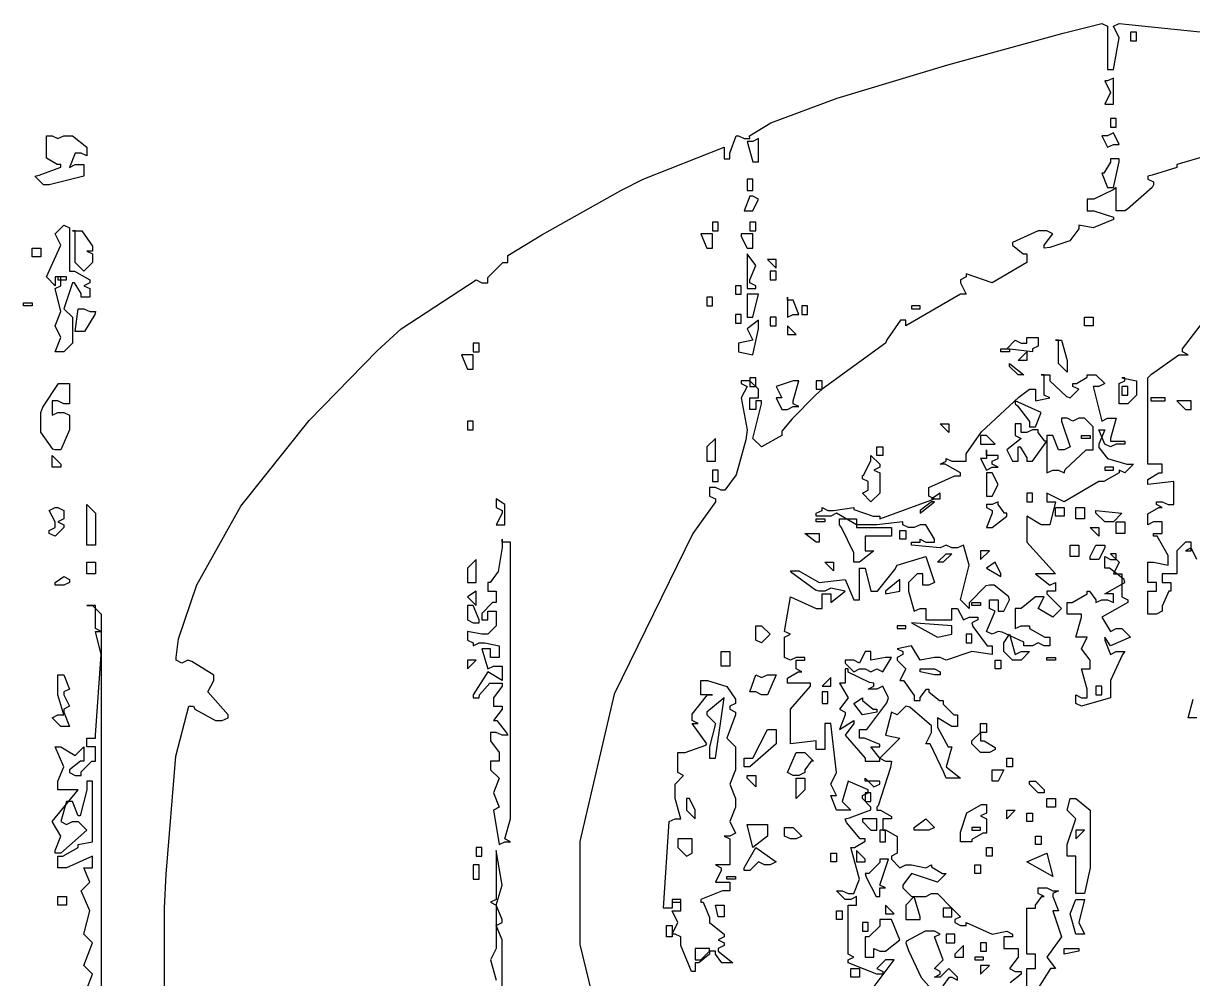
# Model space of a CAD drawing. Extents: x 97 to 264, y 28 to 329.
# Drawn here: x 96.84 to 111.14, y 197.61 to 209.3 of the extents above; entities that cross this region are included whole.
import ezdxf

# ---------------------------------------------------------------- set-up
doc = ezdxf.new("R2010")
doc.units = 0
doc.header["$MEASUREMENT"] = 0

msp = doc.modelspace()

# ---------------------------------------------------------------- linework, layer by layer
at = {"color": 32}
for points in [[(98.565, 197.485), (98.565, 198.473), (98.583, 198.888), (98.702, 200.331), (98.863, 200.943), (98.918, 200.943), (98.936, 200.908), (99.187, 200.767), (99.271, 200.767), (99.343, 200.801), (99.343, 200.837), (99.095, 201.119), (99.166, 201.26), (99.166, 201.322), (98.9, 201.49), (98.848, 201.506), (98.778, 201.472), (98.708, 201.506), (98.708, 201.542), (98.735, 201.768), (98.958, 202.43), (99.5, 203.394), (100.334, 204.44), (101.166, 205.296), (101.46, 205.563), (102.376, 206.163), (102.446, 206.128), (102.518, 206.128), (102.518, 206.19), (102.702, 206.375), (102.765, 206.375), (102.765, 206.46), (103.182, 206.715), (104.148, 207.257), (104.422, 207.397), (105.41, 207.786), (105.41, 207.646), (105.481, 207.646), (105.481, 207.716), (105.559, 207.927), (105.587, 207.927), (105.657, 207.892), (105.727, 207.892), (105.72, 207.927), (105.982, 208.084), (106.794, 208.387), (108.147, 208.796), (109.558, 209.182), (110.031, 209.303), (110.031, 209.303), (110.103, 209.267), (110.103, 208.738), (110.173, 208.738), (110.243, 209.127), (110.173, 209.267), (110.243, 209.303), (116.028, 208.704)], [(112.29, 207.963), (110.949, 207.574), (110.949, 207.54), (110.648, 207.443), (110.596, 207.433), (110.596, 207.397), (110.666, 207.363), (110.666, 207.327), (110.648, 207.293), (110.348, 207.028), (110.313, 207.01), (110.207, 207.01), (110.207, 207.293), (110.171, 207.266), (109.933, 207.151), (109.854, 207.151), (109.854, 207.01), (109.933, 207.01), (110.173, 206.932), (110.173, 206.904), (109.926, 206.798), (109.75, 206.834), (109.75, 206.786), (109.642, 206.641), (109.396, 206.561), (109.325, 206.551), (109.325, 206.587), (109.431, 206.728), (109.361, 206.764), (109.255, 206.764), (108.938, 206.622), (108.938, 206.587), (109.07, 206.481), (109.115, 206.481), (109.115, 206.375), (108.692, 206.128), (108.373, 206.235), (108.373, 206.199), (108.303, 206.163), (108.303, 206.128), (108.373, 205.986), (108.303, 205.986), (107.633, 205.599), (107.633, 205.669), (107.571, 205.669), (107.403, 205.431), (107.385, 205.387), (106.609, 204.823), (106.609, 204.928), (106.539, 204.928), (106.539, 204.823), (106.609, 204.823), (106.529, 204.753), (106.243, 204.462), (106.116, 204.309), (106.116, 204.258), (105.869, 204.118), (105.763, 204.222), (105.869, 204.647), (105.869, 204.681), (105.797, 204.681), (105.797, 204.575), (105.727, 204.575), (105.727, 204.717), (105.833, 204.717), (105.833, 204.823), (105.727, 204.928), (105.621, 204.928), (105.621, 204.894), (105.693, 204.858), (105.621, 204.717), (105.693, 204.329), (105.675, 204.206), (105.559, 203.775), (105.42, 203.589), (105.374, 203.589), (105.304, 203.623), (105.234, 203.623), (105.234, 203.517), (105.304, 203.483), (105.304, 203.447), (105.03, 203.06), (104.064, 201.093), (103.646, 199.286), (103.646, 198.684), (103.646, 198.025), (104.126, 196.048)], [(111.195, 202.741), (111.125, 202.883), (111.055, 202.847), (111.125, 202.847), (111.125, 202.953), (111.055, 202.953), (110.949, 202.847), (110.949, 202.565), (110.772, 202.565), (110.772, 202.458), (110.878, 202.458), (110.878, 202.354), (110.851, 202.354), (110.772, 202.168), (110.772, 202.106), (110.702, 202.071), (110.596, 202.071), (110.596, 202.354), (110.702, 202.354), (110.702, 202.458), (110.596, 202.458), (110.596, 202.707), (110.666, 202.707), (110.842, 202.671), (110.842, 202.707), (110.842, 202.787), (110.71, 203.024), (110.666, 203.024), (110.666, 203.06), (110.772, 203.06), (110.772, 203.2), (110.666, 203.2), (110.596, 203.164), (110.596, 203.27), (110.596, 203.298), (110.728, 203.376), (110.772, 203.376), (110.702, 203.412), (110.702, 203.447), (110.772, 203.447), (110.842, 203.412), (110.913, 203.412), (110.913, 203.693), (110.596, 203.659), (110.596, 203.693), (110.596, 203.721), (110.728, 203.799), (110.772, 203.799), (110.772, 203.906), (110.596, 203.906), (110.596, 204.964), (110.64, 205.008), (110.976, 205.246), (111.089, 205.246), (111.019, 205.281), (111.019, 205.317), (111.372, 205.776)], [(107.174, 197.415), (107.491, 197.838), (107.385, 197.838), (107.28, 197.732), (107.351, 197.696), (107.351, 197.662), (107.28, 197.662), (106.928, 197.802), (106.928, 197.838), (106.998, 197.872), (106.928, 197.908), (106.928, 198.508), (107.032, 198.508), (107.032, 198.614), (106.962, 198.578), (106.892, 198.578), (106.785, 198.684), (106.856, 198.684), (106.928, 198.65), (106.998, 198.65), (107.068, 198.826), (106.962, 199.213), (107.006, 199.213), (107.138, 199.293), (107.138, 199.319), (107.076, 199.319), (106.908, 199.522), (106.892, 199.566), (106.944, 199.576), (107.208, 199.675), (107.208, 199.708), (107.104, 199.813), (107.104, 199.849), (107.174, 199.885), (107.174, 199.919), (106.928, 200.025), (106.856, 199.778), (106.962, 199.672), (106.785, 199.672), (106.715, 199.849), (106.785, 199.849), (106.715, 199.989), (106.785, 200.131), (106.715, 200.731), (106.645, 200.731), (106.645, 200.414), (106.539, 200.414), (106.539, 200.518), (106.222, 200.484), (106.222, 200.907), (106.469, 201.19), (106.469, 201.224), (106.186, 201.224), (106.186, 201.26), (106.186, 201.287), (106.318, 201.366), (106.363, 201.366), (106.292, 201.4), (106.292, 201.506), (106.398, 201.506), (106.398, 201.542), (106.292, 201.542), (106.222, 201.506), (106.15, 201.542), (106.15, 201.789), (106.222, 201.825), (106.15, 201.859), (106.222, 202.282), (106.539, 202.142), (106.609, 202.142), (106.609, 202.318), (106.715, 202.318), (106.715, 202.212), (106.892, 202.354), (106.715, 202.388), (106.645, 202.354), (106.575, 202.354), (106.531, 202.364), (106.238, 202.575), (106.222, 202.601), (106.327, 202.601), (106.575, 202.458), (106.892, 202.494), (106.998, 202.248), (107.068, 202.248), (107.068, 202.635), (107.138, 202.635), (107.208, 202.354), (107.287, 202.354), (107.5, 202.619), (107.527, 202.671), (107.88, 202.777), (107.88, 202.777), (107.986, 202.458), (107.914, 202.424), (107.844, 202.424), (107.844, 202.565), (107.774, 202.565), (107.667, 202.458), (107.667, 202.354), (107.738, 202.106), (107.81, 202.142), (107.88, 202.142), (107.88, 202.001), (108.197, 202.001), (108.197, 202.142), (108.267, 202.142), (108.339, 202.001), (108.409, 202.035), (108.515, 202.035), (108.515, 202.001), (108.443, 201.965), (108.452, 201.921), (108.631, 201.683), (108.692, 201.683), (108.692, 201.577), (108.443, 201.613), (108.126, 201.506), (108.056, 201.542), (107.986, 201.542), (107.81, 201.506), (107.703, 201.683), (107.527, 201.648), (107.597, 201.613), (107.597, 201.577), (107.527, 201.542), (107.527, 201.506), (107.633, 201.4), (107.561, 201.26), (107.605, 201.26), (107.738, 201.075), (107.738, 201.013), (107.81, 201.013), (107.81, 201.049), (107.888, 201.154), (107.914, 201.154), (107.914, 201.119), (108.046, 201.013), (108.09, 201.013), (108.09, 200.969), (108.223, 200.837), (108.267, 200.837), (108.267, 200.695), (108.197, 200.695), (108.02, 200.801), (108.02, 200.767), (108.02, 200.688), (108.152, 200.448), (108.197, 200.448), (108.126, 200.201), (108.303, 200.061), (108.126, 200.061), (108.099, 200.131), (107.933, 200.484), (107.88, 200.484), (107.95, 200.624), (107.95, 200.704), (107.685, 200.934), (107.633, 200.943), (107.527, 200.837), (107.457, 200.871), (107.385, 200.59), (107.561, 200.554), (107.315, 200.308), (107.385, 200.272), (107.457, 200.272), (107.447, 200.193), (107.297, 199.726), (107.28, 199.708), (107.28, 199.672), (107.325, 199.672), (107.457, 199.594), (107.457, 199.566), (107.351, 199.566), (107.351, 199.426), (107.395, 199.426), (107.527, 199.347), (107.527, 199.319), (107.527, 199.143), (107.457, 199.107), (107.457, 199.073), (107.561, 198.967), (107.633, 199.003), (107.703, 199.003), (107.88, 198.967), (107.95, 199.003), (107.95, 198.976), (108.082, 198.896), (108.126, 198.896), (108.02, 198.79), (107.703, 198.896), (107.597, 198.754), (107.597, 198.72), (107.703, 198.614), (107.88, 198.614), (107.95, 198.65), (108.02, 198.65), (108.197, 198.473), (108.09, 198.473), (108.09, 198.367), (108.197, 198.367), (108.197, 198.473), (108.303, 198.367), (108.233, 198.331), (108.233, 198.297), (108.303, 198.261), (108.373, 198.261), (108.373, 198.297), (108.692, 198.155), (108.868, 198.191), (108.938, 198.155), (108.938, 198.121), (108.832, 198.121), (108.832, 197.979), (109.008, 197.979), (109.008, 197.872), (108.902, 197.732), (108.972, 197.696), (109.044, 197.696), (109.044, 197.662), (108.912, 197.556)], [(97.613, 197.485), (97.683, 197.662), (97.579, 197.768), (97.683, 198.049), (97.579, 198.155), (97.649, 198.438), (97.543, 198.684), (97.649, 198.79), (97.579, 198.967), (97.683, 198.967), (97.683, 199.107), (97.367, 198.967), (97.26, 198.967), (97.26, 199.107), (97.321, 199.107), (97.507, 199.215), (97.507, 199.249), (97.683, 199.283), (97.683, 200.025), (97.613, 200.025), (97.613, 199.92), (97.534, 199.602), (97.507, 199.602), (97.437, 199.778), (97.367, 199.778), (97.296, 199.532), (97.367, 199.496), (97.437, 199.532), (97.507, 199.532), (97.613, 199.426), (97.296, 199.143), (97.226, 199.143), (97.226, 199.179), (97.296, 199.355), (97.19, 199.532), (97.507, 199.919), (97.26, 199.919), (97.26, 200.025), (97.331, 200.201), (97.226, 200.448), (97.296, 200.448), (97.473, 200.342), (97.579, 200.448), (97.579, 200.272), (97.535, 200.272), (97.403, 200.167), (97.403, 200.131), (97.473, 200.095), (97.543, 200.095), (97.543, 200.139), (97.675, 200.272), (97.719, 200.272), (97.719, 200.448), (97.613, 200.448), (97.613, 200.554), (97.719, 200.554), (97.719, 200.59), (97.79, 201.577), (97.719, 201.859), (97.79, 201.859), (97.719, 201.895), (97.719, 202.178), (97.613, 202.178), (97.613, 202.178), (97.683, 202.178), (97.79, 202.071), (97.79, 197.133)], [(111.195, 200.801), (111.089, 200.801), (111.151, 201.031)], [(102.694, 194.134), (102.694, 198.085), (102.622, 198.261), (102.694, 198.297), (102.694, 198.331), (102.622, 198.508), (102.694, 198.754), (102.622, 199.179), (102.622, 199.143), (102.622, 199.143), (102.622, 198.578), (102.552, 198.544), (102.622, 198.508), (102.622, 197.979), (102.552, 197.838), (102.622, 197.592)], [(109.115, 197.415), (109.115, 197.732), (109.221, 197.732), (109.221, 197.908), (109.115, 197.908), (109.115, 198.473), (109.221, 198.473), (109.221, 198.509), (109.299, 198.614), (109.325, 198.614), (109.255, 198.65), (109.255, 198.72), (109.291, 198.72), (109.291, 198.72), (109.361, 198.72), (109.431, 198.684), (109.502, 198.684), (109.431, 198.65), (109.431, 198.614), (109.502, 198.438), (109.431, 198.438), (109.538, 198.121), (109.361, 197.872), (109.467, 197.732), (109.405, 197.732), (109.237, 197.469)], [(108.09, 197.521), (108.169, 197.626), (108.197, 197.626), (108.267, 197.592), (108.267, 197.626), (108.162, 197.732), (108.056, 197.626), (107.986, 197.626), (108.056, 197.662), (108.056, 197.696), (107.986, 197.732), (108.09, 197.838), (107.986, 198.121), (108.056, 198.155), (107.986, 198.191), (107.95, 198.191), (107.87, 198.191), (107.641, 198.067), (107.633, 198.049), (107.633, 198.049), (107.667, 197.952), (107.822, 197.623), (107.944, 197.485)]]:
    msp.add_lwpolyline(points, dxfattribs=at)
for points in [[(110.383, 209.091), (110.455, 209.091), (110.455, 209.197), (110.383, 209.197), (110.383, 209.091)], [(110.067, 208.598), (110.137, 208.456), (110.067, 208.315), (110.173, 208.315), (110.173, 208.632), (110.103, 208.598), (110.067, 208.598)], [(110.137, 208.033), (110.207, 208.033), (110.207, 208.139), (110.137, 208.139), (110.137, 208.033)], [(97.12, 207.927), (97.19, 207.927), (97.26, 207.892), (97.331, 207.927), (97.437, 207.927), (97.613, 207.786), (97.613, 207.68), (97.543, 207.716), (97.473, 207.716), (97.403, 207.54), (97.473, 207.574), (97.579, 207.574), (97.579, 207.433), (97.154, 207.327), (97.084, 207.327), (96.978, 207.433), (97.031, 207.443), (97.296, 207.542), (97.296, 207.574), (97.252, 207.574), (97.12, 207.654), (97.12, 207.68), (97.12, 207.927)], [(105.693, 207.856), (105.763, 207.61), (105.833, 207.61), (105.833, 207.892), (105.763, 207.856), (105.693, 207.856)], [(110.031, 207.927), (110.103, 207.786), (110.173, 207.822), (110.243, 207.822), (110.173, 207.963), (110.103, 207.927), (110.031, 207.927)], [(110.137, 207.646), (110.137, 207.602), (110.057, 207.469), (110.031, 207.469), (110.103, 207.293), (110.173, 207.293), (110.243, 207.61), (110.243, 207.646), (110.137, 207.646)], [(105.693, 207.257), (105.763, 207.257), (105.763, 207.397), (105.693, 207.397), (105.693, 207.257)], [(105.727, 207.187), (105.657, 207.01), (105.763, 207.01), (105.833, 207.151), (105.763, 207.187), (105.727, 207.187)], [(105.268, 206.764), (105.34, 206.764), (105.34, 206.868), (105.268, 206.868), (105.268, 206.764)], [(105.727, 206.764), (105.797, 206.764), (105.797, 206.868), (105.727, 206.868), (105.727, 206.764)], [(97.331, 206.834), (97.403, 206.798), (97.403, 206.269), (97.463, 206.269), (97.649, 206.164), (97.649, 206.128), (97.579, 206.092), (97.649, 206.058), (97.649, 205.952), (97.543, 205.952), (97.543, 205.996), (97.463, 206.128), (97.437, 206.128), (97.331, 205.81), (97.437, 205.705), (97.437, 205.387), (97.331, 205.281), (97.226, 205.281), (97.296, 205.457), (97.226, 205.599), (97.296, 205.776), (97.226, 206.058), (97.296, 206.092), (97.296, 206.199), (97.226, 206.199), (97.226, 206.092), (97.12, 206.199), (97.296, 206.587), (97.226, 206.728), (97.331, 206.834)], [(97.437, 206.764), (97.507, 206.764), (97.551, 206.764), (97.683, 206.577), (97.683, 206.515), (97.613, 206.515), (97.683, 206.481), (97.683, 206.375), (97.579, 206.269), (97.473, 206.375), (97.473, 206.764), (97.437, 206.764)], [(105.128, 206.728), (105.198, 206.551), (105.268, 206.551), (105.268, 206.728), (105.128, 206.728)], [(105.621, 206.728), (105.621, 206.692), (105.693, 206.551), (105.763, 206.551), (105.763, 206.728), (105.621, 206.728)], [(96.944, 206.551), (97.05, 206.551), (97.05, 206.445), (96.944, 206.445), (96.944, 206.551)], [(105.693, 206.481), (105.693, 206.058), (105.797, 206.058), (105.797, 206.092), (105.727, 206.128), (105.727, 206.163), (105.797, 206.339), (105.693, 206.481)], [(105.94, 206.411), (106.046, 206.305), (106.046, 206.411), (105.94, 206.411)], [(97.26, 206.163), (97.367, 206.163), (97.367, 206.199), (97.26, 206.199), (97.26, 206.163)], [(105.974, 206.163), (106.046, 206.163), (106.046, 206.269), (105.974, 206.269), (105.974, 206.163)], [(105.551, 205.986), (105.621, 205.986), (105.621, 206.092), (105.551, 206.092), (105.551, 205.986)], [(96.838, 205.882), (96.944, 205.882), (96.944, 205.846), (96.838, 205.846), (96.838, 205.882)], [(105.198, 205.952), (105.198, 205.846), (105.268, 205.846), (105.268, 205.952), (105.198, 205.952)], [(105.693, 205.986), (105.693, 205.705), (105.763, 205.705), (105.833, 205.986), (105.693, 205.986)], [(106.186, 205.952), (106.186, 205.705), (106.256, 205.74), (106.327, 205.74), (106.256, 205.916), (106.186, 205.916), (106.186, 205.952)], [(97.507, 205.81), (97.579, 205.81), (97.649, 205.776), (97.719, 205.776), (97.71, 205.741), (97.584, 205.529), (97.543, 205.529), (97.473, 205.529), (97.507, 205.81)], [(105.551, 205.633), (105.621, 205.633), (105.621, 205.74), (105.551, 205.74), (105.551, 205.633)], [(106.363, 205.74), (106.433, 205.74), (106.433, 205.846), (106.363, 205.846), (106.363, 205.74)], [(107.703, 205.81), (107.81, 205.81), (107.81, 205.846), (107.703, 205.846), (107.703, 205.81)], [(105.693, 205.563), (105.763, 205.423), (105.587, 205.387), (105.587, 205.281), (105.763, 205.246), (105.833, 205.563), (105.833, 205.669), (105.693, 205.563)], [(105.974, 205.599), (106.046, 205.599), (106.046, 205.705), (105.974, 205.705), (105.974, 205.599)], [(106.186, 205.599), (106.186, 205.493), (106.292, 205.493), (106.186, 205.599)], [(109.82, 205.705), (109.926, 205.705), (109.926, 205.599), (109.82, 205.599), (109.82, 205.705)], [(109.149, 205.457), (109.255, 205.457), (109.255, 205.353), (109.185, 205.317), (109.185, 205.281), (108.868, 205.317), (108.972, 205.423), (109.044, 205.387), (109.115, 205.387), (109.115, 205.457), (109.149, 205.457)], [(102.342, 205.281), (102.412, 205.281), (102.412, 205.387), (102.342, 205.387), (102.342, 205.281)], [(108.796, 205.317), (108.902, 205.317), (108.902, 205.281), (108.796, 205.281), (108.796, 205.317)], [(109.467, 205.423), (109.538, 205.423), (109.608, 205.176), (109.608, 205.034), (109.502, 205.14), (109.502, 205.423), (109.467, 205.423)], [(102.199, 205.246), (102.27, 205.07), (102.342, 205.07), (102.342, 205.246), (102.199, 205.246)], [(109.115, 205.281), (109.115, 205.176), (109.008, 205.176), (109.115, 205.281)], [(109.291, 205), (109.397, 205), (109.397, 204.929), (109.6, 204.735), (109.644, 204.717), (109.75, 204.823), (109.678, 204.858), (109.678, 204.894), (109.722, 204.894), (109.854, 204.973), (109.854, 205), (109.96, 205), (110.067, 204.894), (109.996, 204.858), (109.926, 204.858), (110.031, 204.435), (110.103, 204.471), (110.207, 204.471), (110.137, 204.222), (110.137, 204.188), (110.313, 204.188), (110.313, 204.152), (110.207, 204.152), (110.137, 204.118), (110.067, 204.152), (109.996, 204.329), (110.067, 204.329), (109.996, 204.152), (109.996, 204.109), (110.101, 203.977), (110.339, 203.906), (110.419, 203.906), (110.313, 203.799), (110.243, 203.835), (110.243, 203.801), (110.057, 203.693), (109.996, 203.693), (109.573, 203.447), (109.361, 203.553), (109.361, 203.447), (109.467, 203.447), (109.397, 203.164), (109.291, 203.164), (109.115, 203.27), (109.115, 202.953), (109.467, 202.565), (109.221, 202.565), (109.397, 202.424), (109.467, 202.458), (109.467, 202.354), (109.361, 202.354), (109.361, 202.318), (109.538, 202.142), (109.431, 202.035), (109.255, 202.142), (109.325, 202.282), (109.221, 202.282), (109.044, 202.142), (108.972, 202.142), (108.972, 201.895), (109.044, 201.929), (109.149, 201.929), (109.149, 201.895), (109.335, 201.789), (109.397, 201.789), (109.397, 201.683), (109.325, 201.683), (109.255, 201.719), (109.185, 201.683), (109.079, 201.683), (109.079, 201.727), (108.814, 201.851), (108.762, 201.859), (108.692, 201.825), (108.62, 201.859), (108.726, 202.106), (108.656, 202.142), (108.656, 202.248), (108.762, 202.248), (108.762, 202.106), (108.832, 202.106), (108.902, 202.248), (108.893, 202.283), (108.715, 202.424), (108.656, 202.424), (108.611, 202.416), (108.409, 202.21), (108.409, 202.142), (108.303, 202.248), (108.409, 202.671), (108.339, 202.917), (108.267, 202.883), (108.197, 202.883), (108.126, 202.917), (108.056, 202.883), (107.703, 202.917), (107.703, 202.953), (107.81, 202.953), (107.81, 202.988), (107.88, 202.953), (107.986, 202.953), (107.986, 202.988), (107.88, 203.164), (107.81, 203.164), (107.738, 203.13), (107.667, 203.13), (107.597, 203.164), (107.597, 203.2), (107.28, 203.164), (107.032, 203.164), (106.785, 203.306), (106.715, 203.27), (106.539, 203.27), (106.539, 203.306), (106.609, 203.34), (106.609, 203.376), (106.679, 203.34), (106.751, 203.34), (106.998, 203.376), (106.998, 203.35), (107.235, 203.27), (107.315, 203.27), (107.315, 203.236), (107.986, 203.483), (107.914, 203.517), (107.914, 203.623), (108.233, 203.765), (108.303, 203.765), (108.303, 203.801), (108.117, 203.906), (108.056, 203.906), (108.126, 203.942), (108.126, 203.976), (108.197, 203.942), (108.373, 203.942), (108.373, 204.032), (108.562, 204.304), (109.016, 204.727), (109.149, 204.823), (109.221, 204.823), (109.221, 204.681), (109.397, 204.717), (109.325, 204.752), (109.325, 205), (109.291, 205)], [(108.902, 205.14), (109.079, 205), (109.008, 205), (108.902, 205.104), (108.902, 205.14)], [(97.331, 204.894), (97.403, 204.894), (97.403, 204.647), (97.331, 204.647), (97.26, 204.681), (97.19, 204.681), (97.19, 204.505), (97.26, 204.541), (97.331, 204.541), (97.403, 204.505), (97.403, 204.329), (97.296, 204.082), (97.226, 204.082), (97.198, 204.091), (97.05, 204.297), (97.05, 204.365), (97.05, 204.541), (97.076, 204.603), (97.266, 204.894), (97.331, 204.894)], [(105.727, 204.858), (105.797, 204.858), (105.797, 204.964), (105.727, 204.964), (105.727, 204.858)], [(106.046, 204.858), (106.116, 204.717), (106.046, 204.717), (106.116, 204.575), (106.186, 204.575), (106.256, 204.611), (106.327, 204.611), (106.256, 204.647), (106.256, 204.681), (106.327, 204.928), (106.256, 204.928), (106.046, 204.858)], [(110.279, 204.964), (110.455, 204.928), (110.455, 204.752), (110.349, 204.647), (110.243, 204.647), (110.243, 204.894), (110.313, 204.928), (110.313, 204.964), (110.279, 204.964)], [(110.279, 204.752), (110.349, 204.752), (110.349, 204.858), (110.279, 204.858), (110.279, 204.752)], [(110.632, 204.681), (110.808, 204.681), (110.808, 204.717), (110.632, 204.717), (110.632, 204.681)], [(108.972, 204.681), (108.972, 204.647), (108.999, 204.621), (109.149, 204.429), (109.149, 204.365), (109.221, 204.365), (109.291, 204.541), (108.972, 204.681)], [(110.949, 204.681), (111.055, 204.575), (111.125, 204.575), (111.125, 204.681), (110.949, 204.681)], [(102.27, 204.435), (102.27, 204.329), (102.342, 204.329), (102.342, 204.435), (102.27, 204.435)], [(109.538, 204.435), (109.644, 204.118), (109.573, 204.082), (109.502, 204.082), (109.431, 204.258), (109.361, 204.258), (109.361, 203.799), (109.431, 203.835), (109.502, 203.835), (109.573, 203.799), (109.582, 203.843), (109.839, 204.082), (109.926, 204.082), (109.926, 204.365), (109.82, 204.471), (109.75, 204.471), (109.678, 204.435), (109.608, 204.471), (109.538, 204.471), (109.538, 204.435)], [(108.056, 204.399), (108.162, 204.399), (108.162, 204.294), (108.056, 204.399)], [(108.972, 204.365), (108.972, 204.258), (109.044, 204.222), (108.868, 204.082), (108.938, 203.942), (109.008, 203.942), (109.008, 204.118), (109.034, 204.118), (109.115, 203.986), (109.115, 203.942), (109.185, 203.942), (109.361, 204.188), (109.334, 204.188), (109.255, 204.294), (109.255, 204.329), (109.185, 204.329), (109.115, 204.294), (109.044, 204.294), (109.044, 204.399), (108.972, 204.399), (108.972, 204.365)], [(105.198, 204.118), (105.198, 203.942), (105.304, 203.942), (105.304, 204.222), (105.198, 204.118)], [(108.549, 204.258), (108.549, 204.152), (108.726, 204.152), (108.62, 204.258), (108.549, 204.258)], [(109.784, 204.258), (109.89, 204.258), (109.89, 204.222), (109.784, 204.222), (109.784, 204.258)], [(97.19, 204.012), (97.296, 203.906), (97.296, 203.87), (97.19, 203.87), (97.19, 204.012)], [(107.208, 204.012), (107.315, 203.906), (107.315, 203.87), (107.244, 203.835), (107.315, 203.799), (107.315, 203.553), (107.208, 203.447), (107.104, 203.553), (107.174, 203.589), (107.174, 203.693), (107.104, 203.729), (107.104, 203.765), (107.12, 203.775), (107.208, 203.952), (107.208, 204.012)], [(107.28, 204.118), (107.351, 204.118), (107.351, 204.012), (107.28, 204.012), (107.28, 204.118)], [(108.62, 204.082), (108.62, 203.976), (108.549, 203.976), (108.62, 203.835), (108.692, 203.87), (108.762, 203.87), (108.692, 203.906), (108.692, 203.942), (108.762, 203.976), (108.762, 204.012), (108.62, 204.012), (108.62, 204.082)], [(110.067, 203.835), (110.173, 203.835), (110.173, 203.87), (110.067, 203.87), (110.067, 203.835)], [(105.268, 203.693), (105.34, 203.693), (105.34, 203.835), (105.268, 203.835), (105.268, 203.693)], [(108.62, 203.799), (108.62, 203.517), (108.692, 203.517), (108.762, 203.659), (108.692, 203.799), (108.62, 203.799)], [(102.622, 203.483), (102.622, 203.376), (102.694, 203.34), (102.694, 203.306), (102.622, 203.164), (102.729, 203.164), (102.729, 203.412), (102.622, 203.483)], [(107.81, 203.34), (107.81, 203.306), (107.986, 203.447), (107.95, 203.447), (107.81, 203.34)], [(107.95, 203.483), (108.056, 203.483), (108.056, 203.553), (107.95, 203.483)], [(108.62, 203.376), (108.692, 203.34), (108.692, 203.306), (108.62, 203.13), (108.692, 203.13), (108.868, 203.27), (108.868, 203.306), (108.84, 203.306), (108.762, 203.412), (108.762, 203.447), (108.692, 203.412), (108.62, 203.412), (108.62, 203.376)], [(109.115, 203.553), (109.115, 203.447), (109.185, 203.447), (109.185, 203.553), (109.115, 203.553)], [(97.26, 203.376), (97.331, 203.34), (97.331, 203.236), (97.26, 203.2), (97.331, 203.164), (97.331, 203.13), (97.226, 203.024), (97.154, 203.06), (97.154, 203.094), (97.226, 203.13), (97.226, 203.2), (97.154, 203.34), (97.226, 203.376), (97.26, 203.376)], [(97.613, 203.412), (97.719, 203.306), (97.719, 202.917), (97.613, 202.917), (97.613, 203.412)], [(109.467, 203.376), (109.573, 203.376), (109.573, 203.27), (109.467, 203.27), (109.467, 203.376)], [(109.714, 203.376), (109.82, 203.376), (109.82, 203.236), (109.714, 203.236), (109.714, 203.376)], [(109.96, 203.34), (110.279, 203.306), (110.173, 203.2), (110.067, 203.2), (109.96, 203.306), (109.96, 203.34)], [(106.539, 203.236), (106.645, 203.236), (106.645, 203.2), (106.539, 203.2), (106.539, 203.236)], [(106.856, 203.236), (107.032, 203.236), (107.032, 203.13), (107.457, 203.13), (107.457, 203.024), (107.138, 203.024), (107.138, 202.847), (107.244, 202.847), (107.068, 202.707), (106.998, 202.707), (106.998, 202.821), (106.848, 203.13), (106.821, 203.164), (106.821, 203.236), (106.856, 203.236)], [(110.207, 203.2), (110.313, 203.2), (110.313, 203.06), (110.207, 203.06), (110.207, 203.2)], [(106.398, 203.06), (106.575, 203.06), (106.575, 202.953), (106.539, 202.953), (106.398, 203.06)], [(107.561, 203.094), (107.633, 203.094), (107.633, 202.988), (107.561, 202.988), (107.561, 203.094)], [(109.89, 203.13), (109.996, 203.13), (109.996, 203.024), (109.89, 203.13)], [(102.694, 202.988), (102.694, 202.888), (102.645, 202.591), (102.549, 202.458), (102.518, 202.458), (102.518, 202.354), (102.622, 202.354), (102.622, 202.212), (102.578, 202.212), (102.446, 202.08), (102.446, 202.035), (102.446, 202.001), (102.518, 202.001), (102.518, 202.106), (102.622, 202.106), (102.622, 201.929), (102.518, 201.825), (102.446, 201.825), (102.27, 201.859), (102.27, 201.753), (102.342, 201.719), (102.342, 201.683), (102.412, 201.719), (102.482, 201.719), (102.658, 201.683), (102.658, 201.542), (102.552, 201.542), (102.552, 201.648), (102.446, 201.648), (102.518, 201.4), (102.588, 201.436), (102.694, 201.436), (102.694, 201.26), (102.518, 201.366), (102.342, 201.083), (102.342, 201.047), (102.412, 201.047), (102.42, 201.083), (102.545, 201.224), (102.588, 201.224), (102.694, 201.224), (102.694, 201.19), (102.588, 201.047), (102.588, 200.943), (102.694, 200.943), (102.694, 200.907), (102.588, 200.767), (102.632, 200.767), (102.747, 200.616), (102.765, 200.59), (102.694, 200.59), (102.622, 200.624), (102.552, 200.624), (102.552, 200.518), (102.658, 200.378), (102.658, 200.272), (102.552, 200.272), (102.552, 200.165), (102.658, 200.061), (102.588, 199.885), (102.658, 199.708), (102.588, 199.672), (102.658, 199.249), (102.729, 199.283), (102.799, 199.283), (102.729, 199.319), (102.799, 199.566), (102.799, 202.953), (102.694, 202.953), (102.694, 202.988)], [(109.644, 202.917), (109.75, 202.917), (109.75, 202.777), (109.644, 202.777), (109.644, 202.917)], [(109.96, 202.917), (110.067, 202.917), (110.067, 202.883), (109.996, 202.741), (109.89, 202.741), (109.89, 202.777), (109.96, 202.917)], [(102.27, 202.635), (102.27, 202.458), (102.376, 202.458), (102.376, 202.741), (102.27, 202.635)], [(108.126, 202.811), (108.197, 202.811), (108.09, 202.707), (108.02, 202.707), (108.126, 202.811)], [(108.549, 202.847), (108.549, 202.741), (108.656, 202.847), (108.549, 202.847)], [(110.137, 202.811), (110.243, 202.707), (110.173, 202.565), (110.279, 202.565), (110.279, 202.282), (110.349, 202.248), (110.349, 202.212), (110.031, 202.035), (110.137, 201.859), (110.207, 201.895), (110.279, 201.895), (110.383, 201.789), (110.137, 201.683), (110.067, 201.789), (110.067, 201.753), (110.137, 201.577), (110.207, 201.613), (110.313, 201.613), (110.286, 201.578), (110.137, 201.26), (110.137, 201.154), (110.137, 201.047), (109.784, 200.943), (109.714, 200.977), (109.714, 201.083), (109.784, 201.047), (109.854, 201.047), (109.854, 201.154), (109.784, 201.4), (109.89, 201.4), (109.89, 201.506), (109.784, 201.648), (109.854, 201.789), (109.714, 201.789), (109.784, 202.035), (109.784, 202.071), (109.608, 202.071), (109.608, 202.212), (109.668, 202.212), (109.854, 202.319), (109.854, 202.354), (109.881, 202.354), (109.96, 202.248), (109.96, 202.212), (110.031, 202.248), (110.103, 202.248), (110.173, 202.212), (110.173, 202.318), (110.067, 202.318), (110.313, 202.458), (110.304, 202.494), (110.126, 202.635), (110.067, 202.635), (110.067, 202.777), (110.137, 202.741), (110.207, 202.741), (110.207, 202.811), (110.137, 202.811)], [(97.613, 202.707), (97.719, 202.707), (97.719, 202.565), (97.613, 202.565), (97.613, 202.707)], [(106.645, 202.707), (106.751, 202.707), (106.751, 202.601), (106.645, 202.707)], [(108.62, 202.635), (108.796, 202.53), (108.796, 202.565), (108.726, 202.707), (108.62, 202.635)], [(97.331, 202.53), (97.403, 202.494), (97.403, 202.458), (97.331, 202.424), (97.226, 202.424), (97.226, 202.458), (97.331, 202.53)], [(107.385, 202.354), (107.385, 202.318), (107.561, 202.354), (107.561, 202.494), (107.385, 202.354)], [(102.27, 202.282), (102.376, 202.178), (102.376, 202.354), (102.27, 202.282)], [(102.27, 202.178), (102.27, 202.001), (102.342, 201.965), (102.412, 201.965), (102.412, 202.001), (102.342, 202.178), (102.27, 202.178)], [(108.443, 202.212), (108.549, 202.212), (108.549, 202.178), (108.443, 202.178), (108.443, 202.212)], [(105.797, 201.929), (105.869, 201.929), (105.974, 201.825), (105.869, 201.719), (105.797, 201.753), (105.797, 201.929)], [(107.527, 201.929), (107.527, 201.895), (107.633, 201.895), (107.633, 201.929), (107.527, 201.929)], [(107.703, 201.965), (108.02, 201.789), (108.197, 201.825), (108.197, 201.929), (107.703, 201.965)], [(108.373, 201.719), (108.443, 201.719), (108.443, 201.825), (108.373, 201.825), (108.373, 201.719)], [(108.902, 201.825), (108.972, 201.577), (109.044, 201.613), (109.149, 201.613), (109.044, 201.506), (108.938, 201.506), (108.832, 201.613), (108.832, 201.719), (108.902, 201.825)], [(105.374, 201.613), (105.481, 201.613), (105.481, 201.436), (105.374, 201.436), (105.374, 201.613)], [(107.138, 201.613), (107.068, 201.472), (106.998, 201.506), (106.892, 201.506), (106.892, 201.472), (106.998, 201.366), (107.068, 201.4), (107.138, 201.4), (107.208, 201.366), (107.28, 201.4), (107.351, 201.366), (107.457, 201.542), (107.385, 201.542), (107.208, 201.506), (107.208, 201.613), (107.138, 201.613)], [(102.27, 201.506), (102.27, 201.4), (102.376, 201.506), (102.27, 201.506)], [(108.726, 201.506), (108.796, 201.506), (108.796, 201.4), (108.726, 201.4), (108.726, 201.506)], [(109.361, 201.542), (109.467, 201.542), (109.467, 201.506), (109.361, 201.506), (109.361, 201.542)], [(97.26, 201.33), (97.331, 201.33), (97.403, 201.154), (97.331, 201.119), (97.331, 201.083), (97.403, 200.943), (97.331, 200.907), (97.331, 200.871), (97.403, 200.695), (97.296, 200.695), (97.19, 200.801), (97.26, 200.837), (97.331, 200.837), (97.26, 201.083), (97.26, 201.33)], [(105.797, 201.33), (105.869, 201.296), (105.94, 201.33), (106.046, 201.33), (105.94, 201.083), (105.869, 201.083), (105.797, 201.119), (105.727, 201.119), (105.797, 201.33)], [(106.609, 201.19), (106.715, 201.19), (106.715, 201.296), (106.609, 201.19)], [(106.892, 201.33), (106.892, 201.224), (106.821, 201.224), (106.928, 201.047), (106.821, 200.907), (106.892, 200.871), (106.892, 200.837), (106.821, 200.66), (106.998, 200.767), (106.998, 200.731), (106.892, 200.59), (107.138, 200.308), (107.138, 200.272), (107.315, 200.272), (107.315, 200.308), (107.208, 200.448), (107.315, 200.448), (107.315, 200.475), (107.129, 200.554), (107.068, 200.554), (107.068, 200.66), (107.156, 200.66), (107.403, 200.987), (107.421, 201.047), (107.351, 201.19), (107.28, 201.154), (107.174, 201.154), (107.244, 201.19), (107.244, 201.224), (107.191, 201.234), (106.928, 201.359), (106.928, 201.4), (106.892, 201.4), (106.892, 201.33)], [(107.81, 201.4), (107.986, 201.4), (108.056, 201.366), (108.056, 201.33), (107.986, 201.33), (107.81, 201.366), (107.81, 201.4)], [(105.128, 201.26), (105.206, 201.26), (105.445, 201.185), (105.551, 201.03), (105.551, 200.977), (105.481, 200.943), (105.481, 200.907), (105.551, 200.871), (105.551, 200.837), (105.445, 200.554), (105.551, 200.448), (105.551, 200.165), (105.481, 199.989), (105.551, 199.813), (105.551, 199.708), (105.481, 199.532), (105.551, 199.39), (105.481, 199.355), (105.41, 199.355), (105.481, 199.319), (105.481, 199.003), (105.304, 199.003), (105.374, 198.967), (105.374, 198.931), (105.304, 198.79), (105.481, 198.79), (105.481, 198.684), (105.392, 198.684), (105.128, 198.579), (105.128, 198.544), (105.154, 198.544), (105.234, 198.359), (105.234, 198.297), (105.41, 198.155), (105.41, 198.121), (105.34, 198.085), (105.41, 198.049), (105.41, 198.015), (105.34, 197.979), (105.34, 197.944), (105.517, 197.802), (105.41, 197.802), (105.383, 197.802), (105.304, 197.91), (105.304, 197.944), (105.234, 197.944), (105.234, 197.91), (105.102, 197.802), (105.058, 197.802), (105.058, 197.696), (105.013, 197.696), (104.881, 198.015), (104.881, 198.121), (104.811, 198.155), (104.775, 198.155), (104.845, 198.297), (104.775, 198.438), (104.881, 198.438), (104.881, 198.578), (104.775, 198.578), (104.775, 198.473), (104.669, 198.473), (104.739, 199.532), (104.811, 199.566), (104.881, 199.566), (104.811, 199.813), (104.811, 199.989), (104.915, 200.095), (104.845, 200.131), (104.845, 200.378), (104.933, 200.378), (105.188, 200.467), (105.198, 200.484), (105.022, 200.731), (105.092, 200.731), (105.022, 200.767), (105.022, 200.846), (105.206, 201.083), (105.268, 201.083), (105.128, 201.083), (105.128, 201.26)], [(109.96, 201.083), (110.031, 201.083), (110.031, 201.19), (109.96, 201.19), (109.96, 201.083)], [(105.198, 200.871), (105.198, 200.837), (105.304, 200.731), (105.234, 200.448), (105.234, 200.308), (105.304, 200.308), (105.41, 201.047), (105.198, 200.871)], [(106.609, 200.977), (106.679, 200.977), (106.679, 201.119), (106.609, 201.119), (106.609, 200.977)], [(107.104, 201.047), (107.104, 201.013), (107.236, 200.907), (107.28, 200.907), (107.28, 200.871), (107.104, 200.837), (106.998, 200.977), (107.104, 201.047)], [(108.549, 200.731), (108.62, 200.731), (108.62, 200.624), (108.549, 200.624), (108.549, 200.731)], [(105.94, 200.66), (106.046, 200.66), (106.046, 200.484), (105.727, 200.201), (105.657, 200.201), (105.657, 200.308), (105.763, 200.308), (105.94, 200.66)], [(108.549, 200.624), (108.549, 200.518), (108.593, 200.518), (108.726, 200.44), (108.726, 200.414), (108.656, 200.378), (108.549, 200.378), (108.443, 200.484), (108.443, 200.518), (108.549, 200.624)], [(106.292, 200.378), (106.398, 200.378), (106.503, 200.272), (106.477, 200.272), (106.398, 200.167), (106.398, 200.131), (106.327, 200.095), (106.256, 200.095), (106.186, 200.131), (106.292, 200.378)], [(108.868, 200.308), (108.938, 200.308), (108.938, 200.201), (108.868, 200.201), (108.868, 200.308)], [(108.726, 200.165), (108.832, 200.165), (108.762, 200.025), (108.692, 200.025), (108.692, 200.165), (108.726, 200.165)], [(105.693, 200.095), (105.797, 200.095), (105.797, 199.955), (105.693, 200.061), (105.693, 200.095)], [(106.292, 200.061), (106.398, 200.061), (106.398, 199.919), (106.292, 199.813), (106.292, 200.061)], [(107.138, 200.061), (107.244, 199.955), (107.315, 199.989), (107.315, 200.025), (107.138, 200.025), (107.138, 200.061)], [(109.149, 200.025), (109.221, 200.025), (109.325, 199.919), (109.325, 199.885), (109.255, 199.885), (109.149, 199.989), (109.149, 200.025)], [(107.138, 199.778), (107.208, 199.778), (107.208, 199.885), (107.138, 199.885), (107.138, 199.778)], [(104.951, 199.813), (104.951, 199.672), (105.058, 199.566), (105.058, 199.672), (104.987, 199.813), (104.951, 199.813)], [(108.62, 199.742), (108.62, 199.636), (108.549, 199.602), (108.62, 199.566), (108.62, 199.39), (108.575, 199.39), (108.443, 199.311), (108.443, 199.283), (108.303, 199.283), (108.303, 199.319), (108.303, 199.4), (108.381, 199.638), (108.559, 199.742), (108.62, 199.742)], [(109.361, 199.813), (109.467, 199.813), (109.467, 199.708), (109.361, 199.708), (109.361, 199.813)], [(109.644, 199.813), (109.714, 199.813), (109.89, 199.672), (109.89, 198.967), (109.82, 198.65), (109.714, 198.65), (109.714, 199.107), (109.608, 199.107), (109.608, 199.249), (109.714, 199.566), (109.608, 199.672), (109.644, 199.813)], [(107.104, 199.566), (107.104, 199.532), (107.208, 199.426), (107.28, 199.426), (107.28, 199.566), (107.104, 199.566)], [(107.88, 199.566), (107.986, 199.46), (107.914, 199.426), (107.738, 199.426), (107.738, 199.46), (107.88, 199.566)], [(108.868, 199.672), (108.972, 199.672), (108.868, 199.566), (108.868, 199.672)], [(109.115, 199.636), (109.185, 199.636), (109.185, 199.532), (109.115, 199.532), (109.115, 199.636)], [(105.693, 199.496), (105.94, 199.496), (105.94, 199.355), (105.763, 199.213), (105.693, 199.496)], [(106.186, 199.46), (106.256, 199.46), (106.363, 199.355), (106.292, 199.319), (106.222, 199.319), (106.15, 199.355), (106.15, 199.46), (106.186, 199.46)], [(107.315, 199.283), (107.385, 199.283), (107.385, 199.426), (107.315, 199.426), (107.315, 199.283)], [(108.443, 199.426), (108.549, 199.426), (108.549, 199.46), (108.443, 199.46), (108.443, 199.426)], [(109.714, 199.426), (109.714, 199.319), (109.82, 199.426), (109.714, 199.426)], [(104.845, 199.319), (104.845, 199.213), (104.951, 199.107), (105.022, 199.143), (105.022, 199.319), (104.845, 199.319)], [(109.221, 199.355), (109.291, 199.355), (109.291, 199.249), (109.221, 199.249), (109.221, 199.355)], [(102.376, 199.213), (102.376, 199.107), (102.446, 199.107), (102.446, 199.213), (102.376, 199.213)], [(105.797, 199.213), (106.046, 199.037), (105.974, 199.003), (105.904, 199.003), (105.833, 199.037), (105.727, 198.931), (105.657, 198.931), (105.657, 198.967), (105.797, 199.213)], [(106.715, 199.143), (106.785, 199.143), (106.785, 199.037), (106.715, 199.037), (106.715, 199.143)], [(107.032, 199.179), (107.032, 199.037), (107.138, 199.037), (107.138, 199.073), (107.032, 199.179)], [(108.62, 199.213), (108.692, 199.213), (108.692, 199.107), (108.62, 199.107), (108.62, 199.213)], [(109.361, 199.143), (109.431, 198.86), (109.115, 199.037), (109.361, 199.143)], [(102.342, 198.826), (102.412, 198.826), (102.412, 199.003), (102.342, 199.003), (102.342, 198.826)], [(107.315, 199.073), (107.315, 199.029), (107.182, 198.896), (107.138, 198.896), (107.147, 198.852), (107.272, 198.614), (107.315, 198.614), (107.315, 198.72), (107.385, 198.72), (107.315, 198.754), (107.421, 199.073), (107.315, 199.073)], [(108.479, 199.003), (108.549, 199.003), (108.549, 198.896), (108.479, 198.896), (108.479, 199.003)], [(105.445, 198.86), (105.551, 198.86), (105.551, 198.826), (105.445, 198.826), (105.445, 198.86)], [(97.26, 198.614), (97.367, 198.614), (97.367, 198.508), (97.26, 198.508), (97.26, 198.614)], [(104.775, 198.544), (104.881, 198.544), (104.881, 198.578), (104.775, 198.578), (104.775, 198.544)], [(107.633, 198.508), (107.633, 198.331), (107.81, 198.331), (107.81, 198.367), (107.738, 198.614), (107.633, 198.508)], [(109.714, 198.578), (109.82, 198.578), (109.75, 198.297), (109.82, 198.155), (109.714, 198.155), (109.644, 198.402), (109.714, 198.578)], [(105.304, 198.508), (105.41, 198.508), (105.41, 198.367), (105.34, 198.367), (105.304, 198.508)], [(106.785, 198.438), (106.856, 198.438), (106.856, 198.331), (106.785, 198.331), (106.785, 198.438)], [(107.385, 198.508), (107.385, 198.402), (107.491, 198.402), (107.385, 198.508)], [(107.104, 198.191), (107.174, 198.191), (107.174, 198.297), (107.104, 198.297), (107.104, 198.191)], [(107.315, 198.297), (107.315, 198.253), (107.182, 198.121), (107.138, 198.121), (107.138, 197.872), (107.244, 197.872), (107.244, 197.979), (107.315, 197.944), (107.385, 197.944), (107.561, 198.085), (107.457, 198.331), (107.315, 198.331), (107.315, 198.297)], [(104.705, 198.261), (104.775, 198.261), (104.775, 198.121), (104.705, 198.121), (104.705, 198.261)], [(108.126, 198.049), (108.233, 198.049), (108.233, 198.155), (108.126, 198.155), (108.126, 198.049)], [(108.233, 197.908), (108.233, 197.872), (108.339, 197.872), (108.339, 198.015), (108.233, 197.908)], [(108.549, 197.944), (108.62, 197.944), (108.62, 198.049), (108.549, 198.049), (108.549, 197.944)], [(105.058, 197.979), (105.058, 197.838), (105.128, 197.838), (105.234, 197.944), (105.234, 197.979), (105.058, 197.979)], [(108.479, 197.838), (108.585, 197.838), (108.585, 197.872), (108.479, 197.872), (108.479, 197.838)], [(109.573, 197.979), (109.75, 197.979), (109.75, 197.944), (109.573, 197.908), (109.573, 197.979)], [(106.962, 197.732), (107.068, 197.732), (107.068, 197.626), (106.962, 197.626), (106.962, 197.732)], [(108.549, 197.768), (108.549, 197.662), (108.656, 197.768), (108.549, 197.768)]]:
    msp.add_lwpolyline(points, close=True, dxfattribs=at)

doc.saveas('drawing.dxf')
